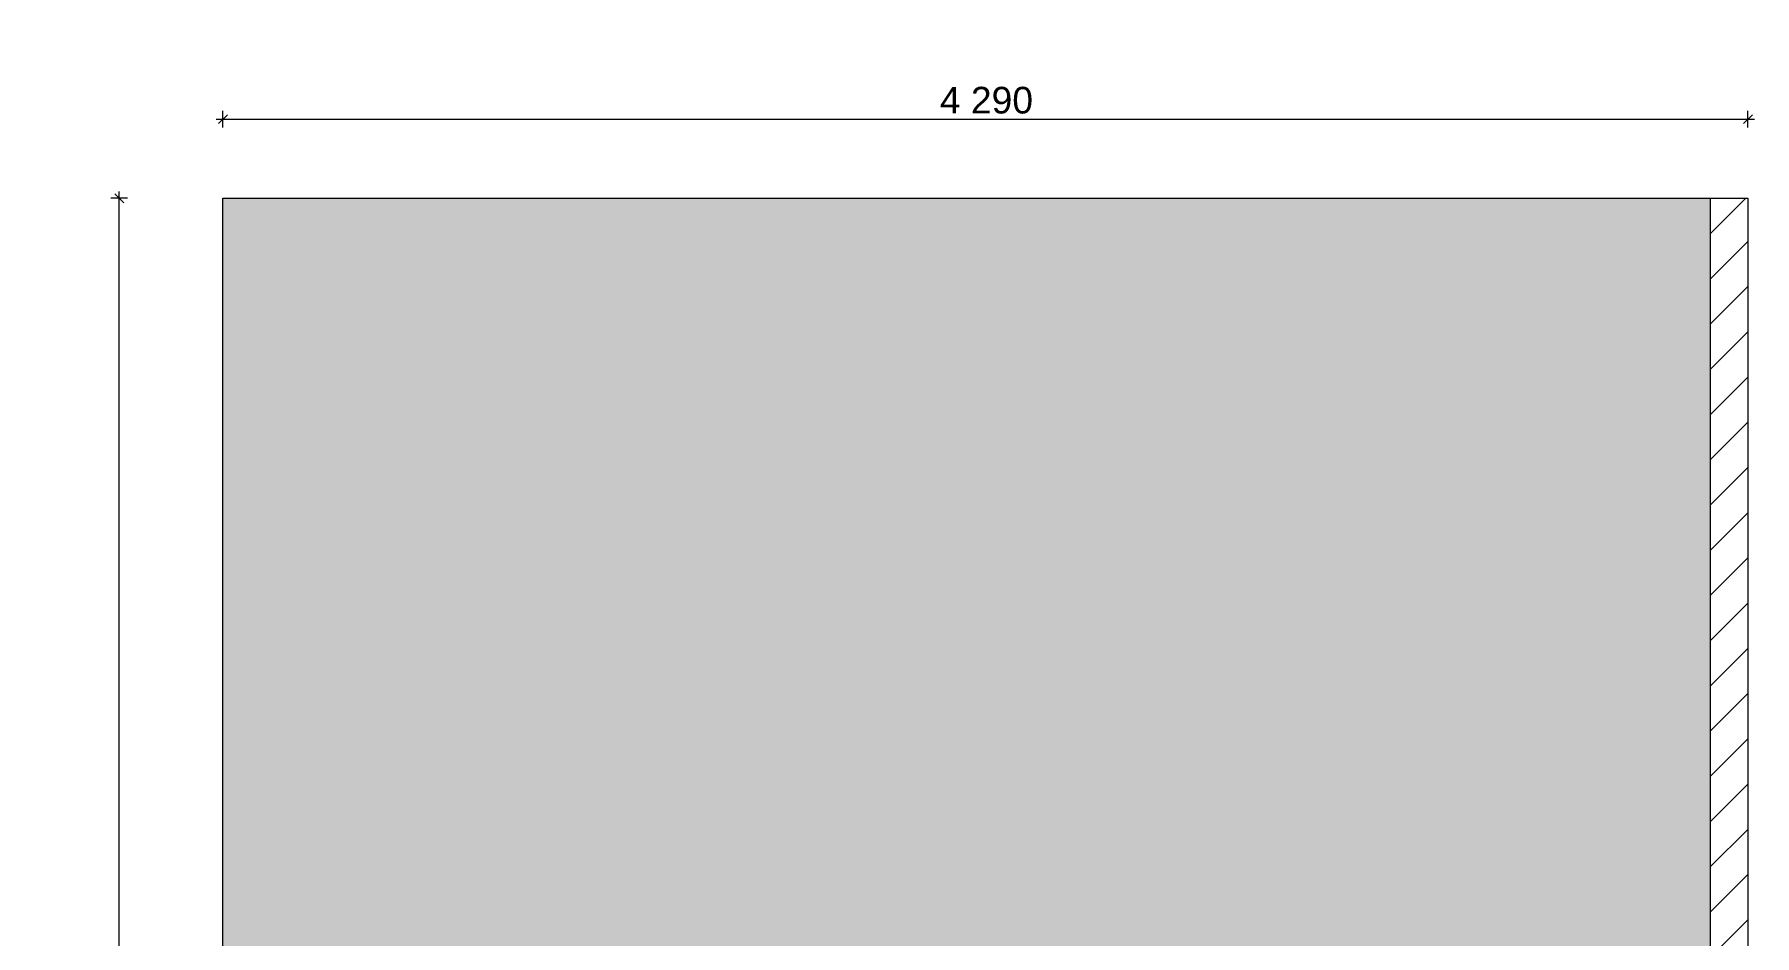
# Model space of a CAD drawing. Header units: millimetres. Extents: x 2336463 to 2579121, y 595385 to 778077.
# Drawn here: x 2495757 to 2500596, y 684077 to 686613 of the extents above; entities that cross this region are included whole.
import ezdxf

# ---------------------------------------------------------------- set-up
doc = ezdxf.new("R2010")
doc.units = ezdxf.units.MM
doc.header["$MEASUREMENT"] = 0
doc.layers.add('+возводимые стены_Ном._пера__1', color=7, linetype='Continuous', lineweight=13)
doc.layers.add('1 Планировка_Ном._пера__1', color=7, linetype='Continuous', lineweight=13)
doc.layers.add('+возводимые стены_Ном._пера__242', color=7, linetype='Continuous', lineweight=13, true_color=0x1b55b5)
doc.layers.add('1 Планировка размеры_Ном._пера__242', color=7, linetype='Continuous', lineweight=13, true_color=0x1b55b5)
doc.layers.add('1 Планировка размеры', color=7, linetype='Continuous')
doc.styles.add('СГЕНЕРИР_СТИЛЬ_1', font='arial.ttf')
doc.dimstyles.new('СГЕНЕРИР_СТИЛЬ__1', dxfattribs={"dimtxt": 75, "dimasz": 23.75, "dimexe": 0.18, "dimexo": 300, "dimgap": 0, "dimtad": 1, "dimtih": 1, "dimtoh": 1, "dimdec": 0, "dimzin": 0, "dimdsep": 46, "dimtxsty": 'СГЕНЕРИР_СТИЛЬ_1', "dimblk": 'ARROWHEAD_6', "dimblk1": 'ARROWHEAD_6', "dimblk2": 'ARROWHEAD_6', "dimcen": 0.09, "dimclrd": 256, "dimclre": 256, "dimclrt": 256, "dimazin": 0, "dimtfac": 1, "dimtdec": 4, "dimtmove": 0, "dimatfit": 3, "dimfxl": 0, "dimtolj": 1, "dimtzin": 0, "dimarcsym": 0})
doc.dimstyles.new('СГЕНЕРИР_СТИЛЬ__2', dxfattribs={"dimtxt": 75, "dimasz": 23.75, "dimexe": 0.18, "dimexo": 300, "dimgap": 0, "dimtad": 1, "dimdec": 0, "dimzin": 0, "dimdsep": 46, "dimtxsty": 'СГЕНЕРИР_СТИЛЬ_1', "dimblk": 'ARROWHEAD_6', "dimblk1": 'ARROWHEAD_6', "dimblk2": 'ARROWHEAD_6', "dimcen": 0.09, "dimclrd": 256, "dimclre": 256, "dimclrt": 256, "dimazin": 0, "dimtfac": 1, "dimtdec": 4, "dimtmove": 0, "dimatfit": 3, "dimfxl": 0, "dimtolj": 1, "dimtzin": 0, "dimarcsym": 0})

# ---------------------------------------------------------------- blocks, each defined once
blk = doc.blocks.new('*D2822', base_point=(2086872, 585813.7))
at = {"layer": '1 Планировка размеры_Ном._пера__242', "color": 152, "linetype": 'Continuous', "lineweight": 13, "true_color": 0x1b55b5}
for p, q in [((2496019.1, 686151.9), (2495972.3, 686151.9)), ((2496008.2, 686139.4), (2495983.2, 686164.4)), ((2495995.7, 686151.9), (2495995.7, 686170.7)), ((2495995.7, 681211.9), (2495995.7, 686151.9)), ((2495983.2, 681224.4), (2496008.2, 681199.4)), ((2496019.1, 681211.9), (2495972.3, 681211.9)), ((2495995.7, 681193.2), (2495995.7, 681211.9))]:
    blk.add_line(p, q, dxfattribs=at)
at = {"layer": '1 Планировка размеры_Ном._пера__242', "color": 152, "lineweight": 13, "true_color": 0x1b55b5, "insert": (2495980.7, 683553.7), "char_height": 75, "attachment_point": 7, "rotation": 90, "style": 'СГЕНЕРИР_СТИЛЬ_1'}
blk.add_mtext('\\A1;{\\pql;\\fArial|b0|i0|c204|p38;4\xa0940}', dxfattribs=at)
blk = doc.blocks.new('ARROWHEAD_6')
at = {"color": 0, "linetype": 'Continuous', "lineweight": 0}
for p, q in [((0, 0), (-1, 0)), ((-0.5, -0.5), (0.5, 0.5))]:
    blk.add_line(p, q, dxfattribs=at)
blk = doc.blocks.new('*D2823', base_point=(2086872, 585813.7))
at = {"layer": '1 Планировка размеры_Ном._пера__242', "color": 152, "linetype": 'Continuous', "lineweight": 13, "true_color": 0x1b55b5}
for p, q in [((2496287.5, 686351.1), (2496287.5, 686398)), ((2500577.5, 686351.1), (2500577.5, 686398)), ((2496268.7, 686374.5), (2496287.5, 686374.5)), ((2496300, 686387), (2496275, 686362)), ((2496287.5, 686374.5), (2500577.5, 686374.5)), ((2500565, 686362), (2500590, 686387)), ((2500577.5, 686374.5), (2500596.2, 686374.5))]:
    blk.add_line(p, q, dxfattribs=at)
at = {"layer": '1 Планировка размеры_Ном._пера__242', "color": 152, "lineweight": 13, "true_color": 0x1b55b5, "insert": (2498304.2, 686389.5), "char_height": 75, "attachment_point": 7, "style": 'СГЕНЕРИР_СТИЛЬ_1'}
blk.add_mtext('\\A1;{\\pql;\\fArial|b0|i0|c204|p38;4\xa0290}', dxfattribs=at)

msp = doc.modelspace()

# ---------------------------------------------------------------- hatches: boundary and pattern name
at = {"layer": '+возводимые стены_Ном._пера__1', "linetype": 'Continuous', "lineweight": 0, "true_color": 0x000000}
msp.add_hatch(color=18, dxfattribs=at).paths.add_polyline_path([(2496287.5, 686151.9), (2500471.5, 686151.9), (2500471.5, 684001.9), (2496287.5, 684001.9)])
at = {"layer": '+возводимые стены_Ном._пера__242', "linetype": 'Continuous', "lineweight": 13, "true_color": 0x1b55b5}
h = msp.add_hatch(dxfattribs=at)
h.set_pattern_fill('Блоки_Бетонные_Эффективные', color=152, style=0, pattern_type=2)
h.set_pattern_definition([(45, (2086872.015, 585813.69), (-63.639609, 63.639609), [])])
h.paths.add_polyline_path([(2500577.5, 681211.9), (2500471.5, 681211.9), (2500471.5, 686151.9), (2500577.5, 686151.9)])

# ---------------------------------------------------------------- linework, layer by layer
at = {"layer": '+возводимые стены_Ном._пера__1', "color": 7, "linetype": 'Continuous', "lineweight": 13, "flags": 128}
msp.add_lwpolyline([(2496287.5, 686151.9), (2500471.5, 686151.9), (2500471.5, 684001.9), (2496287.5, 684001.9)], close=True, dxfattribs=at)
at = {"layer": '1 Планировка_Ном._пера__1', "color": 7, "linetype": 'Continuous', "lineweight": 13}
for p, q in [((2496287.5, 686151.9), (2500577.5, 686151.9)), ((2496287.5, 681211.9), (2496287.5, 686151.9)), ((2500577.5, 686151.9), (2500577.5, 681211.9))]:
    msp.add_line(p, q, dxfattribs=at)

# ---------------------------------------------------------------- dimensions: what is measured, and where the dimension line sits
at = {"layer": '1 Планировка размеры', "color": 152, "linetype": 'Continuous', "lineweight": 13, "true_color": 0x1b55b5}
dim = msp.add_linear_dim(base=(2500577.5, 686374.5), p1=(2496287.5, 686151.9), p2=(2500577.5, 686151.9), dimstyle='СГЕНЕРИР_СТИЛЬ__1', dxfattribs=at)
dim.commit()
dim.dimension.update_dxf_attribs({"geometry": '*D2823', "text_midpoint": (2498433.1, 686427), "dimtype": 160})
dim = msp.add_linear_dim(base=(2495995.7, 686151.9), p1=(2496287.5, 681211.9), p2=(2496287.5, 686151.9), angle=90, dimstyle='СГЕНЕРИР_СТИЛЬ__2', dxfattribs=at)
dim.commit()
dim.dimension.update_dxf_attribs({"geometry": '*D2822', "text_midpoint": (2495943.2, 683682.5), "dimtype": 160, "text_rotation": 90})

doc.saveas('drawing.dxf')
